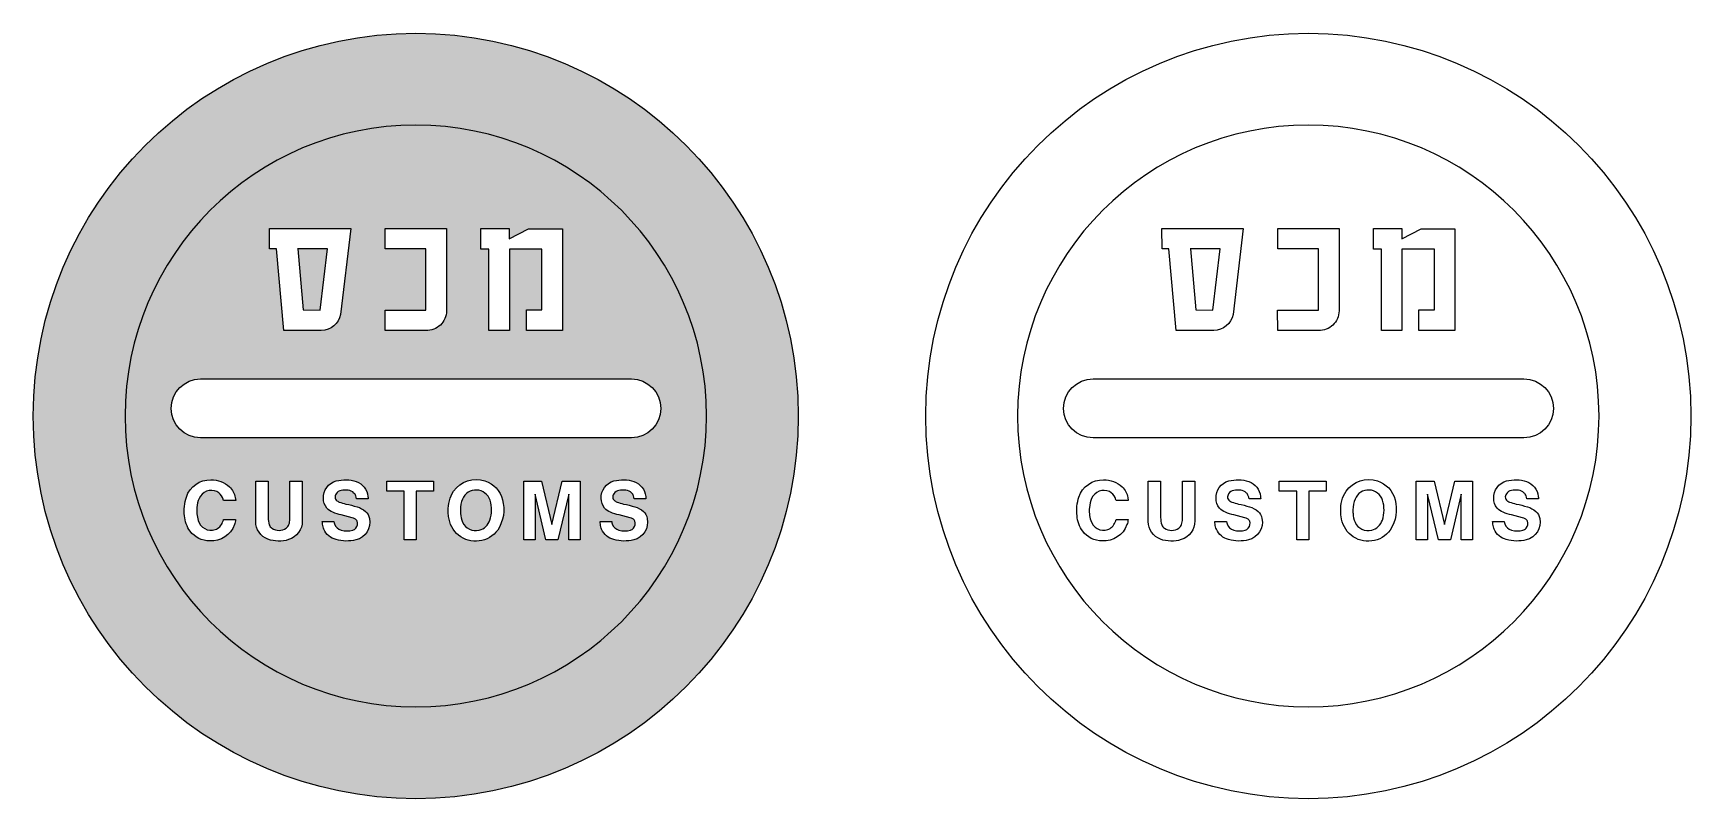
# Model space of a CAD drawing. Extents: x 117 to 1417, y 2 to 602.
import ezdxf

# ---------------------------------------------------------------- set-up
doc = ezdxf.new("R2010")
doc.units = 0
doc.header["$MEASUREMENT"] = 0

msp = doc.modelspace()

# ---------------------------------------------------------------- hatches: boundary and pattern name
h = msp.add_hatch(color=1)
edge = h.paths.add_edge_path()
edge.add_arc((416.8684999999999, 301.876), 300.0015, 0, 180, ccw=False)
edge.add_arc((416.8684999999999, 301.876), 300.0015, -180, 0, ccw=False)
edge = h.paths.add_edge_path(flags=16)
edge.add_arc((416.8684999999999, 301.876), 228.0015, 180, 360)
edge.add_arc((416.8684999999999, 301.876), 228.0015, 0, 180)
h = msp.add_hatch(color=7)
edge = h.paths.add_edge_path()
edge.add_arc((416.8684999999999, 301.876), 228.0015, 180, 360)
edge.add_arc((416.8684999999999, 301.876), 228.0015, 0, 180)
h.paths.add_polyline_path([(467.8900000000001, 448.846), (490.2, 448.846), (490.1800000000001, 440.818), (505.26, 448.67), (531.8399999999999, 448.709), (531.8800000000001, 368.807), (503.6500000000001, 368.787), (503.6500000000001, 385.154), (515.8, 385.135), (515.8, 432.576), (490.29, 432.576), (490.24, 368.846), (474.2, 368.807), (474.1400000000001, 432.615), (467.8900000000001, 432.576)], flags=16)
edge = h.paths.add_edge_path(flags=16)
edge.add_line((392.8399999999999, 448.904), (440.95, 448.904))
edge.add_line((440.95, 448.904), (440.95, 384.256))
edge.add_arc((425.5674692666464, 384.3859086464715), 15.38307927623716, 267.2148811056989, 359.5161368211879, ccw=False)
edge.add_line((424.8199999999999, 369.021), (392.8599999999999, 368.982))
edge.add_line((392.8599999999999, 368.982), (392.8199999999999, 384.9))
edge.add_line((392.8199999999999, 384.9), (424.76, 384.842))
edge.add_line((424.76, 384.842), (424.76, 432.9469999999999))
edge.add_line((424.76, 432.9469999999999), (392.8399999999999, 432.9469999999999))
edge.add_line((392.8399999999999, 432.9469999999999), (392.8399999999999, 448.904))
edge = h.paths.add_edge_path(flags=16)
edge.add_line((302.09, 448.846), (365.8800000000001, 448.904))
edge.add_line((365.8800000000001, 448.904), (357.8099999999999, 381.541))
edge.add_arc((342.8354474862919, 384.2357968355894), 15.21509621957423, 269.6405692136246, 349.79833379479885, ccw=False)
edge.add_line((342.74, 369.021), (313.34, 369.021))
edge.add_line((313.34, 369.021), (307.58, 432.9469999999999))
edge.add_line((307.58, 432.9469999999999), (302.15, 432.9469999999999))
edge.add_line((302.15, 432.9469999999999), (302.09, 448.846))
h.paths.add_polyline_path([(324.3599999999999, 432.986), (328.5999999999999, 384.998), (341.9200000000001, 384.939), (347.7, 432.967), (324.2, 432.908)], flags=0)
edge = h.paths.add_edge_path(flags=16)
edge.add_arc((248.0290221412189, 307.8240221412188), 23.06302214122951, 180.000055005731, 269.99994499426884, ccw=False)
edge.add_arc((248.0295221421789, 307.8244778587812), 23.06352214712933, 90.00129713679331, 180.0011871253311, ccw=False)
edge.add_line((248.029, 330.888), (585.99, 330.888))
edge.add_arc((585.9879778578211, 307.8259778616613), 23.06202222699228, -0.004913841669008434, 89.99497614686891, ccw=False)
edge.add_arc((585.9884778587812, 307.8225221383387), 23.06152218857203, -89.99621827791708, 0.0036717106208925543, ccw=False)
edge.add_line((585.99, 284.761), (248.029, 284.761))
edge = h.paths.add_edge_path(flags=16)
edge.add_line((561.3800000000001, 219.198), (570.5, 219.198))
edge.add_arc((587.5338599018409, 222.3647428109316), 17.325722010529, 190.5315518758325, 197.166725928965)
edge.add_arc((578.0311853070441, 219.5675092909701), 7.421955909962367, 198.1867814038908, 255.7161754175963)
edge.add_arc((580.5716917556547, 228.0092545499379), 16.2339645231444, 254.3778040177085, 286.6385024522485)
edge.add_arc((583.7024142231398, 217.6209313703531), 5.384228218911809, 286.3711048916024, 316.841246650042)
edge.add_arc((583.6505218120295, 217.5737721226238), 5.390276948003855, 317.5842290810173, 380.4831274444607)
edge.add_arc((585.3058576169996, 218.1629633613084), 3.633525362260287, 20.91384279259035, 62.74209072042132)
edge.add_arc((582.3051798410419, 212.2248880150711), 10.28663329197751, 63.0325871057113, 75.21645686792182)
edge.add_line((584.9300000000001, 222.171), (576.3, 224.344))
edge.add_arc((586.9739068593204, 269.9096547173258), 46.79915787126944, 248.2471912492787, 256.8159970400236, ccw=False)
edge.add_arc((574.4711228439342, 238.4806248755926), 12.97462458168045, 222.5964802573074, 248.0916879000202, ccw=False)
edge.add_arc((574.2933001871012, 237.1980547018336), 12.00394009559368, 179.408388528123, 218.6613533522085, ccw=False)
edge.add_arc((575.7002730513487, 237.9519363956087), 13.42506026706189, 104.75982657210639, 182.689444482985, ccw=False)
edge.add_arc((579.4018719698923, 225.0368216077637), 26.85860958863748, 71.32948027166748, 105.37655548591161, ccw=False)
edge.add_arc((583.3258959347537, 237.3133547505678), 13.97356312892829, 6.486765423292184, 70.45809365633079, ccw=False)
edge.add_arc((539.2822033980059, 231.6381278971047), 58.38020451871651, 5.329824488484803, 7.137576555989597, ccw=False)
edge.add_line((597.4100000000001, 237.061), (588.1700000000001, 237.061))
edge.add_arc((573.2324530604723, 234.6263093467752), 15.13466309990072, 9.257311041929349, 17.95551316568637)
edge.add_arc((582.4631890786201, 237.4534367201453), 5.484181801446953, 19.58764489463961, 47.33325624769506)
edge.add_arc((580.6760883234233, 235.9618886172044), 7.798002969548682, 45.1049468806147, 82.60323609134005)
edge.add_arc((579.3973450909461, 229.2253759606993), 14.64856761845801, 81.03518757485959, 102.7277192453875)
edge.add_arc((577.6930551428375, 236.8837656029559), 6.802918868241103, 102.9371795495817, 143.8480793277628)
edge.add_arc((575.9028498829597, 238.2737383086814), 4.537906913641375, 144.6845654515929, 188.934213123994)
edge.add_arc((574.3232498838646, 238.0695648946097), 2.946086404346455, 189.7824946136172, 227.6869338403299)
edge.add_arc((577.3626539530518, 241.3676617585236), 7.431075073593457, 227.4760219405221, 249.0033463137175)
edge.add_arc((587.5216586131045, 268.1251676636438), 36.05217404640202, 249.1672185401605, 257.7789587082246)
edge.add_arc((555.4781526275623, 117.5676125828916), 117.8778661654377, 73.64051008503208, 78.0478685213173, ccw=False)
edge.add_arc((583.4338847359724, 212.995454223402), 18.43955937779375, 49.783074856202575, 73.47084000921137, ccw=False)
edge.add_arc((589.1374420140643, 220.1171063673598), 9.321905714997019, 9.178184890135128, 48.288940604742095, ccw=False)
edge.add_arc((584.5596647902388, 218.5187359189389), 14.12149046465236, -76.85966828624981, 12.619775269850209, ccw=False)
edge.add_arc((580.3858979793395, 234.5777787378699), 30.7116833079817, 254.4447046674967, 283.91209751935924, ccw=False)
edge.add_arc((576.1144618053263, 219.3593030185018), 14.90520342153638, 204.8562659960271, 254.574903820387, ccw=False)
edge.add_arc((577.0259911417733, 218.66952031815), 15.47527922408709, 185.8024037019216, 201.1177369586038, ccw=False)
edge.add_arc((599.4334172443336, 222.6818890640628), 38.21256399382316, 185.2309945863448, 188.3919398059252, ccw=False)
h.paths.add_polyline_path([(501.55, 204.883), (501.55, 250.883), (515.5799999999999, 250.883), (523.6099999999999, 216.917), (531.6500000000001, 250.883), (545.6800000000001, 250.883), (545.6800000000001, 204.883), (536.8, 204.883), (536.8, 240.687), (528.3399999999999, 204.883), (518.8800000000001, 204.883), (510.4200000000001, 240.687), (510.4200000000001, 204.883)], flags=16)
edge = h.paths.add_edge_path(flags=16)
edge.add_arc((470.6558875325473, 228.0578749754593), 28.42886438966296, 148.3318248975022, 181.731247491762, ccw=False)
edge.add_arc((464.1695385077321, 230.3290322934557), 21.76581385740285, 71.43318018910668, 144.4531170762178, ccw=False)
edge.add_arc((465.1506698334452, 231.5787662703884), 20.27570662757357, 13.331399173886723, 72.93708662556281, ccw=False)
edge.add_arc((456.1019386338279, 228.5620376394874), 29.78830476799101, -32.73244971537832, 14.964521786474904, ccw=False)
edge.add_arc((463.8161363731318, 225.2877002062761), 21.57516628189832, 231.4820825137406, 323.5023135751502, ccw=False)
edge.add_arc((465.1654180832185, 225.6783810364461), 22.7356370221217, 186.8060692452298, 229.4343380942691, ccw=False)
edge.add_arc((473.046363536756, 227.6350295937988), 30.80944913764994, 180.8109034797384, 188.6826301798248, ccw=False)
edge = h.paths.add_edge_path(flags=0)
edge.add_arc((483.0031303457269, 227.8188498607909), 31.18839718935029, 178.9470144149361, 184.4794284134777)
edge.add_arc((471.0891065007805, 226.4651885109216), 19.20961369058336, 183.2295120507549, 203.9247154929993)
edge.add_arc((463.8079438213556, 223.2476768717703), 11.24924455101607, 203.9843728270669, 284.4235741839328)
edge.add_arc((463.5256275207632, 223.9929341941327), 12.0416536088036, 284.8412608107506, 341.5749365954599)
edge.add_arc((450.941780785231, 228.2302137021385), 25.31971319985031, 341.478162934868, 377.4217214879678)
edge.add_arc((464.1175889704759, 232.3390275573449), 11.51815717308833, 17.54379591633078, 157.450647222411)
edge.add_arc((476.060008674462, 227.9278241989946), 24.24445255542466, 158.6458389218628, 178.9029680362856)
h.paths.add_polyline_path([(394.1099999999999, 250.883), (430.75, 250.883), (430.75, 242.961), (417.1800000000001, 242.961), (417.1800000000001, 204.883), (407.79, 204.883), (407.79, 242.961), (394.1099999999999, 242.961)], flags=16)
edge = h.paths.add_edge_path(flags=16)
edge.add_line((343.55, 219.198), (352.6600000000001, 219.198))
edge.add_arc((369.6988599018409, 222.4509978694926), 17.34660606267063, 190.8086352431663, 197.4438092962986)
edge.add_arc((360.2011853070441, 219.5675092909699), 7.421955909962189, 198.1867814038895, 255.7161754175951)
edge.add_arc((362.7416917556546, 228.0092545499382), 16.23396452314482, 254.3778040177085, 286.6385024522485)
edge.add_arc((365.8724142231397, 217.6209313703527), 5.384228218911475, 286.3711048916054, 316.8412466500447)
edge.add_arc((365.8205218120294, 217.5737721226238), 5.390276948003855, 317.5842290810173, 380.4831274444607)
edge.add_arc((367.4708576169995, 218.1498793344954), 3.642881427948477, 21.07800100226385, 62.90624893009448)
edge.add_arc((364.4651798410418, 212.22488801507), 10.28663329197852, 63.03258710571311, 75.21645686792363)
edge.add_line((367.0899999999999, 222.171), (358.47, 224.344))
edge.add_arc((369.1439068593204, 269.9096547173273), 46.79915787127086, 248.2471912492793, 256.8159970400241, ccw=False)
edge.add_arc((356.641122843934, 238.4806248755926), 12.97462458168045, 222.5964802573074, 248.0916879000202, ccw=False)
edge.add_arc((356.4633001871011, 237.1980547018333), 12.00394009559358, 179.4083885281215, 218.661353352207, ccw=False)
edge.add_arc((357.8652730513488, 237.958118641459), 13.42035739118857, 104.78719311135231, 182.716811022231, ccw=False)
edge.add_arc((361.5668719698925, 225.0204913416109), 26.8756811088323, 71.3305267280432, 105.37760194228741, ccw=False)
edge.add_arc((365.4958959347538, 237.3133547505678), 13.97356312892829, 6.486765423292184, 70.45809365633079, ccw=False)
edge.add_arc((321.4522033980058, 231.6381278971118), 58.38020451871573, 5.329824488477811, 7.137576555982491, ccw=False)
edge.add_line((379.5799999999999, 237.061), (370.3399999999999, 237.061))
edge.add_arc((355.4024530604721, 234.6263093467752), 15.13466309990072, 9.257311041929349, 17.95551316568637)
edge.add_arc((364.63318907862, 237.4534367201453), 5.484181801446899, 19.58764489463981, 47.33325624769551)
edge.add_arc((362.8460883234231, 235.9618886172044), 7.798002969548682, 45.1049468806147, 82.60323609134005)
edge.add_arc((361.567345090946, 229.2253759606993), 14.648567618458, 81.03518757485982, 102.7277192453877)
edge.add_arc((359.8630551428373, 236.8837656029559), 6.802918868241103, 102.9371795495817, 143.8480793277628)
edge.add_arc((358.0728498829596, 238.2737383086814), 4.537906913641421, 144.6845654515933, 188.9342131239939)
edge.add_arc((356.4932498838646, 238.06956489461), 2.946086404346681, 189.7824946136232, 227.6869338403352)
edge.add_arc((359.5326539530517, 241.367661758523), 7.43107507359294, 227.4760219405196, 249.003346313715)
edge.add_arc((369.6916586131043, 268.1251676636438), 36.05217404640199, 249.1672185401605, 257.7789587082246)
edge.add_arc((337.6481526275621, 117.5676125828916), 117.8778661654377, 73.64051008503208, 78.0478685213173, ccw=False)
edge.add_arc((365.5988847359723, 213.0192966344774), 18.41812840746766, 49.74706188700378, 73.43482704001258, ccw=False)
edge.add_arc((371.2974420140644, 220.1171063673598), 9.321905714997019, 9.178184890135128, 48.288940604742095, ccw=False)
edge.add_arc((366.7196647902388, 218.5187359189389), 14.12149046465242, -76.85966828624959, 12.619775269850209, ccw=False)
edge.add_arc((362.5458979793395, 234.5777787378704), 30.71168330798213, 254.44470466749658, 283.9120975193591, ccw=False)
edge.add_arc((358.2794618053263, 219.348511383545), 14.8961323890656, 204.8266866324618, 254.5453244568217, ccw=False)
edge.add_arc((359.1909911417732, 218.7067080297982), 15.484056211526, 185.9374343216259, 201.2527675783081, ccw=False)
edge.add_arc((381.5984172443334, 222.5006735015004), 38.19148736376216, 184.9609458197657, 188.1218910393462, ccw=False)
edge = h.paths.add_edge_path(flags=16)
edge.add_line((291.3869999999999, 250.883), (301.02, 250.883))
edge.add_line((301.02, 250.883), (301.02, 222.272))
edge.add_arc((318.6859622242466, 222.1461992070863), 17.66641013754648, 179.5919988637353, 198.7791756334116)
edge.add_arc((306.6426677408292, 218.0785968489547), 4.954843198744649, 199.0789956708685, 237.4940708234193)
edge.add_arc((309.5589985779388, 222.2866718970309), 10.07280947110047, 236.3672756375621, 304.8160196725771)
edge.add_arc((311.8893046737352, 218.7234541856616), 5.818235773570919, 306.0100080445329, 341.9117536810737)
edge.add_arc((304.419796785085, 221.3199676075489), 13.72557493812957, 341.2895551163127, 358.3969637765995)
edge.add_arc((258.6779328510386, 223.1555143347114), 59.5034761464369, 357.8623381405702, 360.3942960495631)
edge.add_line((318.1799999999999, 223.565), (318.1799999999999, 250.883))
edge.add_line((318.1799999999999, 250.883), (327.8399999999999, 250.883))
edge.add_line((327.8399999999999, 250.883), (327.8399999999999, 219.686))
edge.add_arc((312.6813652888551, 219.4242856852724), 15.16089379583071, -72.8180533230813, 0.989115200796391, ccw=False)
edge.add_arc((309.5039310218522, 229.643792946273), 25.862961511213, 250.5218619191331, 287.21897809062233, ccw=False)
edge.add_arc((306.1879637709196, 219.0782527441355), 14.80172127790259, 179.4203355163401, 248.9854820596862, ccw=False)
edge.add_line((291.3869999999999, 219.228), (291.3869999999999, 250.883))
edge = h.paths.add_edge_path(flags=16)
edge.add_line((275.684, 235.673), (266.05, 235.673))
edge.add_arc((250.7069509818778, 231.9045326743612), 15.7990664014335, 13.7994823874718, 22.3133834792799)
edge.add_arc((257.2576779309965, 234.7413327120896), 8.662884053027483, 21.4055552784713, 65.19521081827257)
edge.add_arc((256.5713957564164, 232.9636595931674), 10.56518177174889, 65.86126701999731, 155.9816327440307)
edge.add_arc((265.582914901855, 228.9363496952926), 20.43567535956592, 155.9517691455041, 176.2497381661678)
edge.add_arc((271.2348738735847, 227.5784507391447), 26.1828944553951, 174.0930852702479, 196.879476775542)
edge.add_arc((256.7664020981316, 223.2409393692797), 11.07843574104204, 197.1402219768605, 240.5289977759102)
edge.add_arc((256.1949843812707, 222.0741434316422), 9.781789439575055, 240.0805233398688, 339.5282092254292)
edge.add_arc((236.193779540121, 230.4952245085855), 31.47774397546756, 337.9009165003875, 342.1663010023123)
edge.add_line((266.159, 220.855), (275.567, 220.855))
edge.add_arc((249.7636909864861, 224.4391782712422), 26.05104777023241, 342.71324228240763, 352.09199782365243, ccw=False)
edge.add_arc((256.5453376520156, 223.0840272117825), 19.18660403478951, 265.96423307563964, 340.5588903710319, ccw=False)
edge.add_arc((255.2708665710314, 223.237996225479), 19.29314539138056, 217.1641327716615, 269.7746948234375, ccw=False)
edge.add_arc((258.6413661080503, 225.3499121555382), 23.25761425475844, 184.2928006784549, 216.2941862911415, ccw=False)
edge.add_arc((269.6599036244777, 227.5864166617686), 34.44133809979831, 161.7818728848325, 186.6315307715579, ccw=False)
edge.add_arc((255.6011182824939, 232.2205156101276), 19.63849230799577, 88.1707465802138, 161.8009290409205, ccw=False)
edge.add_arc((256.9408799859317, 231.5504033067752), 20.31111089006559, 46.88427151725239, 92.01138211180341, ccw=False)
edge.add_arc((259.8627547391483, 235.1946336280275), 15.65797860054238, 9.826847716298289, 45.57473687194238, ccw=False)
edge.add_line((275.2910000000001, 237.867), (275.684, 235.673))

# ---------------------------------------------------------------- linework, layer by layer
at = {"color": 1}
msp.add_lwpolyline([(116.867, 301.876, -1), (716.8699999999999, 301.876, -1)], format="xyb", close=True, dxfattribs=at)
for points in [[(816.867, 301.876, -1), (1416.87, 301.876, -1)], [(188.867, 301.876, 1), (644.8699999999999, 301.876, 1)], [(888.867, 301.876, 1), (1344.87, 301.876, 1)], [(302.09, 448.846), (365.8800000000001, 448.904), (357.8099999999999, 381.541, -0.36475), (342.74, 369.021), (313.34, 369.021), (307.58, 432.9469999999999), (302.15, 432.9469999999999)], [(392.8399999999999, 448.904), (440.95, 448.904), (440.95, 384.256, -0.426027), (424.8199999999999, 369.021), (392.8599999999999, 368.982), (392.8199999999999, 384.9), (424.76, 384.842), (424.76, 432.9469999999999), (392.8399999999999, 432.9469999999999)], [(1002.09, 448.846), (1065.88, 448.904), (1057.81, 381.541, -0.36475), (1042.74, 369.021), (1013.34, 369.021), (1007.58, 432.9469999999999), (1002.15, 432.9469999999999)], [(1092.84, 448.904), (1140.95, 448.904), (1140.95, 384.256, -0.426027), (1124.82, 369.021), (1092.86, 368.982), (1092.82, 384.9), (1124.76, 384.842), (1124.76, 432.9469999999999), (1092.84, 432.9469999999999)], [(248.029, 284.761, -0.414213), (224.966, 307.824, -0.414213), (248.029, 330.888), (585.99, 330.888, -0.414213), (609.05, 307.824, -0.414213), (585.99, 284.761)], [(948.029, 284.761, -0.414213), (924.966, 307.824, -0.414213), (948.029, 330.888), (1285.99, 330.888, -0.414213), (1309.05, 307.824, -0.414213), (1285.99, 284.761)], [(275.684, 235.673), (266.05, 235.673, 0.037166), (265.323, 237.903, 0.193428), (260.8919999999999, 242.605, 0.414829), (246.921, 237.264, 0.08879889999999999), (245.191, 230.273, 0.0997533), (246.1799999999999, 219.976, 0.191614), (251.316, 213.596, 0.463377), (265.3589999999999, 218.653, 0.0186134), (266.159, 220.855), (275.567, 220.855, -0.0409454), (274.638, 216.698, -0.337483), (255.1950000000001, 203.945, -0.233676), (239.8960000000001, 211.583, -0.140547), (235.449, 223.609, -0.108854), (236.9450000000001, 238.354, -0.332802), (256.2280000000001, 251.849, -0.199489), (270.823, 246.377, -0.157257), (275.2910000000001, 237.867)], [(291.3869999999999, 250.883), (301.02, 250.883), (301.02, 222.272, 0.08391599999999999), (301.96, 216.459, 0.169205), (303.98, 213.9, 0.307873), (315.3099999999999, 214.017, 0.157945), (317.42, 216.917, 0.0747841), (318.14, 220.936, 0.0110482), (318.1799999999999, 223.565), (318.1799999999999, 250.883), (327.8399999999999, 250.883), (327.8399999999999, 219.686, -0.33366), (317.16, 204.94, -0.161504), (300.88, 205.261, -0.313214), (291.3869999999999, 219.228)], [(343.55, 219.198), (352.6600000000001, 219.198, 0.0289595), (353.1500000000001, 217.251, 0.256428), (358.3699999999999, 212.375, 0.141701), (367.3900000000001, 212.455, 0.13374), (369.8, 213.938, 0.281553), (370.8699999999999, 219.46, 0.184564), (369.1300000000001, 221.393, 0.0532123), (367.0899999999999, 222.171), (358.47, 224.344, -0.03740590000000001), (351.8, 226.443, -0.111705), (347.0899999999999, 229.699, -0.172968), (344.46, 237.322, -0.353773), (354.4400000000001, 250.934, -0.149661), (370.1700000000001, 250.482, -0.28661), (379.3800000000001, 238.892, -0.00788797), (379.5799999999999, 237.061), (370.3399999999999, 237.061, 0.0379713), (369.8, 239.292, 0.121658), (368.3499999999999, 241.486, 0.165093), (363.8499999999999, 243.695, 0.0949352), (358.3399999999999, 243.514, 0.180428), (354.3699999999999, 240.897, 0.195511), (353.5899999999999, 237.569, 0.166914), (354.51, 235.891, 0.0942079), (356.8699999999999, 234.43, 0.0375935), (362.0599999999999, 232.89, -0.0192331), (370.8499999999999, 230.673, -0.103727), (377.5, 227.076, -0.172329), (380.5, 221.604, -0.411555), (369.9300000000001, 204.767, -0.129289), (354.3099999999999, 204.991, -0.220407), (344.76, 213.094, -0.0669254), (343.79, 217.105, -0.0137931)], [(442.24, 227.199, -0.146773), (446.46, 242.983, -0.329847), (471.0999999999999, 250.962, -0.266106), (484.8800000000001, 236.254, -0.211175), (481.1600000000001, 212.455, -0.424579), (450.3800000000001, 208.407, -0.188176), (442.5899999999999, 222.984, -0.03436040000000001)], [(561.3800000000001, 219.198), (570.5, 219.198, 0.0289595), (570.98, 217.251, 0.256428), (576.2, 212.375, 0.141701), (585.22, 212.455, 0.13374), (587.6300000000001, 213.938, 0.281553), (588.7, 219.46, 0.184564), (586.97, 221.393, 0.0532123), (584.9300000000001, 222.171), (576.3, 224.344, -0.03740590000000001), (569.6300000000001, 226.443, -0.111705), (564.9200000000001, 229.699, -0.172968), (562.29, 237.322, -0.353773), (572.28, 250.934, -0.149661), (588, 250.482, -0.28661), (597.21, 238.892, -0.00788797), (597.4100000000001, 237.061), (588.1700000000001, 237.061, 0.0379713), (587.6300000000001, 239.292, 0.121658), (586.1800000000001, 241.486, 0.165093), (581.6800000000001, 243.695, 0.0949352), (576.1700000000001, 243.514, 0.180428), (572.2, 240.897, 0.195511), (571.4200000000001, 237.569, 0.166914), (572.3399999999999, 235.891, 0.0942079), (574.7, 234.43, 0.0375935), (579.8900000000001, 232.89, -0.0192331), (588.6800000000001, 230.673, -0.103727), (595.3399999999999, 227.076, -0.172329), (598.3399999999999, 221.604, -0.411555), (587.77, 204.767, -0.129289), (572.1500000000001, 204.991, -0.220407), (562.5899999999999, 213.094, -0.0669254), (561.6300000000001, 217.105, -0.0137931)], [(975.684, 235.673), (966.05, 235.673, 0.037166), (965.323, 237.903, 0.193428), (960.8919999999999, 242.605, 0.414829), (946.921, 237.264, 0.08879889999999999), (945.191, 230.273, 0.0997533), (946.18, 219.976, 0.191614), (951.316, 213.596, 0.463377), (965.3589999999999, 218.653, 0.0186134), (966.159, 220.855), (975.567, 220.855, -0.0409454), (974.638, 216.698, -0.337483), (955.195, 203.945, -0.233676), (939.8960000000001, 211.583, -0.140547), (935.449, 223.609, -0.108854), (936.945, 238.354, -0.332802), (956.2280000000001, 251.849, -0.199489), (970.823, 246.377, -0.157257), (975.291, 237.867)], [(991.387, 250.883), (1001.02, 250.883), (1001.02, 222.272, 0.08391599999999999), (1001.96, 216.459, 0.169205), (1003.98, 213.9, 0.307873), (1015.31, 214.017, 0.157945), (1017.42, 216.917, 0.0747841), (1018.14, 220.936, 0.0110482), (1018.18, 223.565), (1018.18, 250.883), (1027.84, 250.883), (1027.84, 219.686, -0.33366), (1017.16, 204.94, -0.161504), (1000.88, 205.261, -0.313214), (991.387, 219.228)], [(1043.55, 219.198), (1052.66, 219.198, 0.0289595), (1053.15, 217.251, 0.256428), (1058.37, 212.375, 0.141701), (1067.39, 212.455, 0.13374), (1069.8, 213.938, 0.281553), (1070.87, 219.46, 0.184564), (1069.13, 221.393, 0.0532123), (1067.09, 222.171), (1058.47, 224.344, -0.03740590000000001), (1051.8, 226.443, -0.111705), (1047.09, 229.699, -0.172968), (1044.46, 237.322, -0.353773), (1054.44, 250.934, -0.149661), (1070.17, 250.482, -0.28661), (1079.38, 238.892, -0.00788797), (1079.58, 237.061), (1070.34, 237.061, 0.0379713), (1069.8, 239.292, 0.121658), (1068.35, 241.486, 0.165093), (1063.85, 243.695, 0.0949352), (1058.34, 243.514, 0.180428), (1054.37, 240.897, 0.195511), (1053.59, 237.569, 0.166914), (1054.51, 235.891, 0.0942079), (1056.87, 234.43, 0.0375935), (1062.06, 232.89, -0.0192331), (1070.85, 230.673, -0.103727), (1077.5, 227.076, -0.172329), (1080.5, 221.604, -0.411555), (1069.93, 204.767, -0.129289), (1054.31, 204.991, -0.220407), (1044.76, 213.094, -0.0669254), (1043.79, 217.105, -0.0137931)], [(1142.24, 227.199, -0.146773), (1146.46, 242.983, -0.329847), (1171.1, 250.962, -0.266106), (1184.88, 236.254, -0.211175), (1181.16, 212.455, -0.424579), (1150.38, 208.407, -0.188176), (1142.59, 222.984, -0.03436040000000001)], [(1261.38, 219.198), (1270.5, 219.198, 0.0289595), (1270.98, 217.251, 0.256428), (1276.2, 212.375, 0.141701), (1285.22, 212.455, 0.13374), (1287.63, 213.938, 0.281553), (1288.7, 219.46, 0.184564), (1286.97, 221.393, 0.0532123), (1284.93, 222.171), (1276.3, 224.344, -0.03740590000000001), (1269.63, 226.443, -0.111705), (1264.92, 229.699, -0.172968), (1262.29, 237.322, -0.353773), (1272.28, 250.934, -0.149661), (1288, 250.482, -0.28661), (1297.21, 238.892, -0.00788797), (1297.41, 237.061), (1288.17, 237.061, 0.0379713), (1287.63, 239.292, 0.121658), (1286.18, 241.486, 0.165093), (1281.68, 243.695, 0.0949352), (1276.17, 243.514, 0.180428), (1272.2, 240.897, 0.195511), (1271.42, 237.569, 0.166914), (1272.34, 235.891, 0.0942079), (1274.7, 234.43, 0.0375935), (1279.89, 232.89, -0.0192331), (1288.68, 230.673, -0.103727), (1295.34, 227.076, -0.172329), (1298.34, 221.604, -0.411555), (1287.77, 204.767, -0.129289), (1272.15, 204.991, -0.220407), (1262.59, 213.094, -0.0669254), (1261.63, 217.105, -0.0137931)], [(451.8199999999999, 228.392, 0.0241444), (451.9100000000001, 225.383, 0.0905461), (453.53, 218.675, 0.366142), (466.6099999999999, 212.353, 0.252731), (474.95, 220.187, 0.158132), (475.0999999999999, 235.811, 0.6996020000000001), (453.48, 236.756, 0.0886193)], [(1151.82, 228.392, 0.0241444), (1151.91, 225.383, 0.0905461), (1153.53, 218.675, 0.366142), (1166.61, 212.353, 0.252731), (1174.95, 220.187, 0.158132), (1175.1, 235.811, 0.6996020000000001), (1153.48, 236.756, 0.0886193)]]:
    msp.add_lwpolyline(points, format="xyb", close=True)
for points in [[(467.8900000000001, 448.846), (490.2, 448.846), (490.1800000000001, 440.818), (505.26, 448.67), (531.8399999999999, 448.709), (531.8800000000001, 368.807), (503.6500000000001, 368.787), (503.6500000000001, 385.154), (515.8, 385.135), (515.8, 432.576), (490.29, 432.576), (490.24, 368.846), (474.2, 368.807), (474.1400000000001, 432.615), (467.8900000000001, 432.576)], [(1167.89, 448.846), (1190.2, 448.846), (1190.18, 440.818), (1205.26, 448.67), (1231.84, 448.709), (1231.88, 368.807), (1203.65, 368.787), (1203.65, 385.154), (1215.8, 385.135), (1215.8, 432.576), (1190.29, 432.576), (1190.24, 368.846), (1174.2, 368.807), (1174.14, 432.615), (1167.89, 432.576)], [(324.3599999999999, 432.986), (328.5999999999999, 384.998), (341.9200000000001, 384.939), (347.7, 432.967), (324.2, 432.908)], [(1024.36, 432.986), (1028.6, 384.998), (1041.92, 384.939), (1047.7, 432.967), (1024.2, 432.908)], [(394.1099999999999, 250.883), (430.75, 250.883), (430.75, 242.961), (417.1800000000001, 242.961), (417.1800000000001, 204.883), (407.79, 204.883), (407.79, 242.961), (394.1099999999999, 242.961)], [(501.55, 204.883), (501.55, 250.883), (515.5799999999999, 250.883), (523.6099999999999, 216.917), (531.6500000000001, 250.883), (545.6800000000001, 250.883), (545.6800000000001, 204.883), (536.8, 204.883), (536.8, 240.687), (528.3399999999999, 204.883), (518.8800000000001, 204.883), (510.4200000000001, 240.687), (510.4200000000001, 204.883)], [(1094.11, 250.883), (1130.75, 250.883), (1130.75, 242.961), (1117.18, 242.961), (1117.18, 204.883), (1107.79, 204.883), (1107.79, 242.961), (1094.11, 242.961)], [(1201.55, 204.883), (1201.55, 250.883), (1215.58, 250.883), (1223.61, 216.917), (1231.65, 250.883), (1245.68, 250.883), (1245.68, 204.883), (1236.8, 204.883), (1236.8, 240.687), (1228.34, 204.883), (1218.88, 204.883), (1210.42, 240.687), (1210.42, 204.883)]]:
    msp.add_lwpolyline(points, close=True)

doc.saveas('drawing.dxf')
